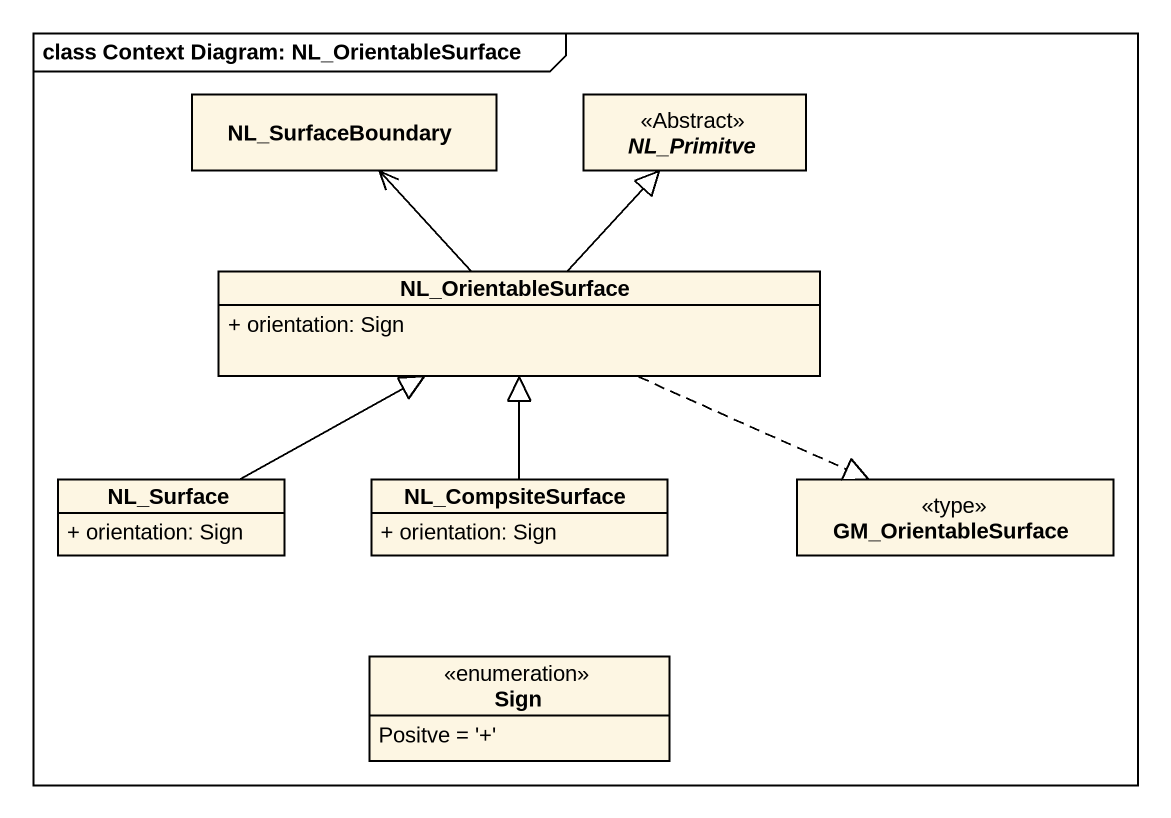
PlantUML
@startuml
mainframe class Context Diagram: NL_OrientableSurface
hide circle
hide empty members
skinparam classAttributeIconSize 0
class NL_SurfaceBoundary
abstract class NL_Primitve <<Abstract>>
class NL_OrientableSurface {
  + orientation: Sign
}
class NL_Surface {
  + orientation: Sign
}
class NL_CompsiteSurface {
  + orientation: Sign
}
class GM_OrientableSurface <<type>>
enum Sign {
  Positve = '+'
}
NL_SurfaceBoundary <-- NL_OrientableSurface
NL_OrientableSurface -up-|> NL_Primitve
NL_OrientableSurface .right.|> GM_OrientableSurface
NL_Surface -right-|> NL_OrientableSurface
NL_CompsiteSurface -up-|> NL_OrientableSurface
@enduml
